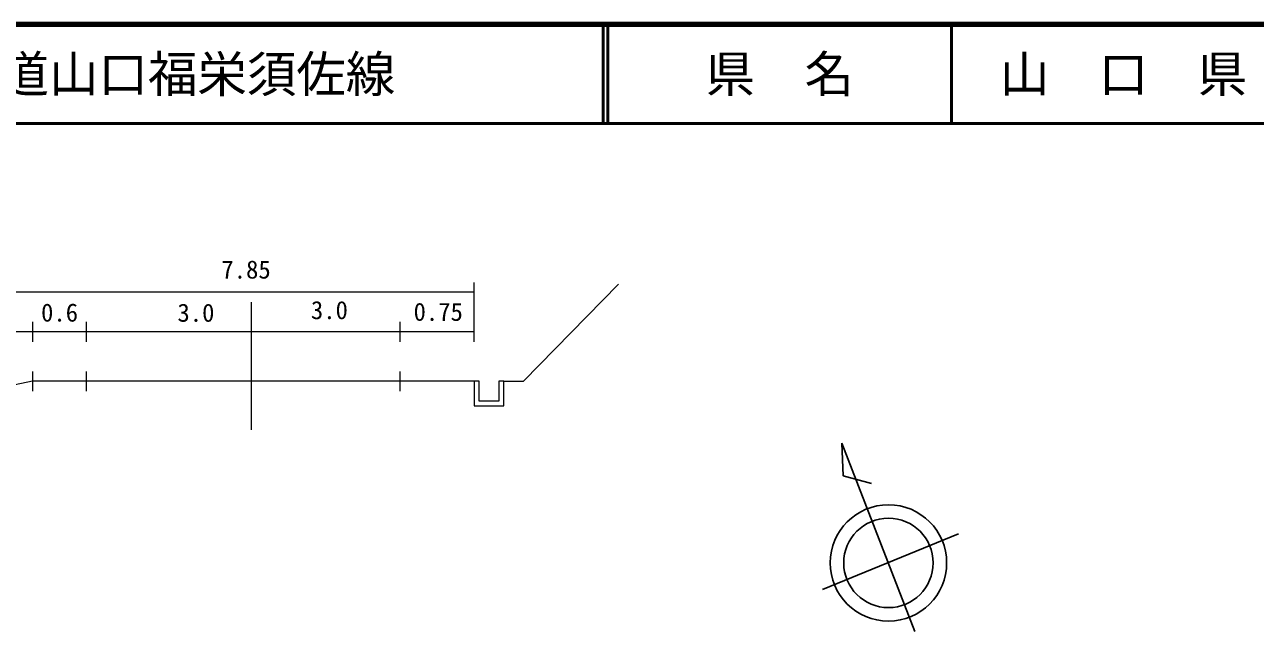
# Model space of a CAD drawing. Units: millimetres, scale not verified. Extents: x 40000 to 680000, y 20000 to 380000.
# Drawn here: x 239266 to 363711, y 318639 to 380000 of the extents above; entities that cross this region are included whole.
import ezdxf
from ezdxf.enums import TextEntityAlignment as Align

# ---------------------------------------------------------------- set-up
doc = ezdxf.new("R2010")
doc.units = ezdxf.units.MM
doc.header["$LTSCALE"] = 1000
for name, color, linetype, lineweight in [('M-BMK-SRVR', 3, 'Continuous', 25), ('M-STR-HTXT', 7, 'Continuous', 13), ('M-STR-STR3', 7, 'Continuous', 25), ('M-TTL', 2, 'Continuous', 140), ('M-TTL-LINE', 7, 'Continuous', 50)]:
    doc.layers.add(name, color=color, linetype=linetype, lineweight=lineweight)
doc.layers.add('M-TTL-TXT', color=7, linetype='Continuous')
doc.styles.add('ＭＳ ゴシック', font='')
doc.styles.get('ＭＳ ゴシック').set_extended_font_data('MS Gothic')

msp = doc.modelspace()

# ---------------------------------------------------------------- linework, layer by layer
at = {"layer": 'M-BMK-SRVR'}
for p, q in [((329266, 318639), (321889, 337661)), ((321889, 337661), (322028, 334371)), ((322028, 334371), (324884, 333592)), ((319945, 322891), (333692, 328489))]:
    msp.add_line(p, q, dxfattribs=at)
for radius in [5885, 4520]:
    msp.add_circle((326610, 325562), radius, dxfattribs=at)
at = {"layer": 'M-STR-HTXT'}
for p, q in [((284718, 347933), (284718, 353933)), ((289718, 343933), (299314, 353743)), ((284718, 352933), (235261, 352933)), ((262218, 339007), (262218, 351933)), ((240074, 349933), (240074, 347933)), ((245475, 349933), (245475, 347933)), ((277218, 349933), (277218, 347933)), ((284718, 348933), (235261, 348933)), ((240074, 344933), (240074, 342933)), ((245475, 344933), (245475, 342933)), ((277218, 344933), (277218, 342933)), ((240074, 343933), (235261, 342933)), ((285218, 343933), (240074, 343933)), ((284718, 343933), (284718, 341433)), ((285218, 341933), (285218, 343933)), ((287218, 343933), (287218, 341933)), ((287718, 343933), (287218, 343933)), ((287718, 343933), (289718, 343933)), ((287718, 341433), (287718, 343933)), ((284718, 341433), (287718, 341433)), ((287218, 341933), (285218, 341933))]:
    msp.add_line(p, q, dxfattribs=at)
at = {"layer": 'M-TTL'}
msp.add_line((680000, 380000), (40000, 380000), dxfattribs=at)
at = {"layer": 'M-TTL-LINE'}
for p, q in [((297750, 380000), (297750, 370000)), ((298250, 380000), (298250, 370000)), ((333000, 380000), (333000, 370000)), ((40000, 370000), (680000, 370000))]:
    msp.add_line(p, q, dxfattribs=at)

# ---------------------------------------------------------------- texts
at = {"layer": 'M-STR-STR3', "style": 'ＭＳ ゴシック'}
for s, p in [('7.85', (259164, 353768)), ('0.6', (240929, 349417)), ('3.0', (254719, 349398)), ('3.0', (268213, 349663)), ('0.75', (278593, 349492))]:
    msp.add_text(s, height=1833, dxfattribs=at).set_placement(p, align=Align.BOTTOM_LEFT)
at = {"layer": 'M-TTL-TXT', "style": 'ＭＳ ゴシック'}
msp.add_text('主要地方道山口福栄須佐線', height=3666, dxfattribs=at).set_placement((216734, 375000), align=Align.MIDDLE_LEFT)
for s, p in [('県\u3000名', (315625, 375000)), ('山\u3000口\u3000県', (350375, 375000))]:
    msp.add_text(s, height=3666, dxfattribs=at).set_placement(p, align=Align.MIDDLE_CENTER)

doc.saveas('drawing.dxf')
